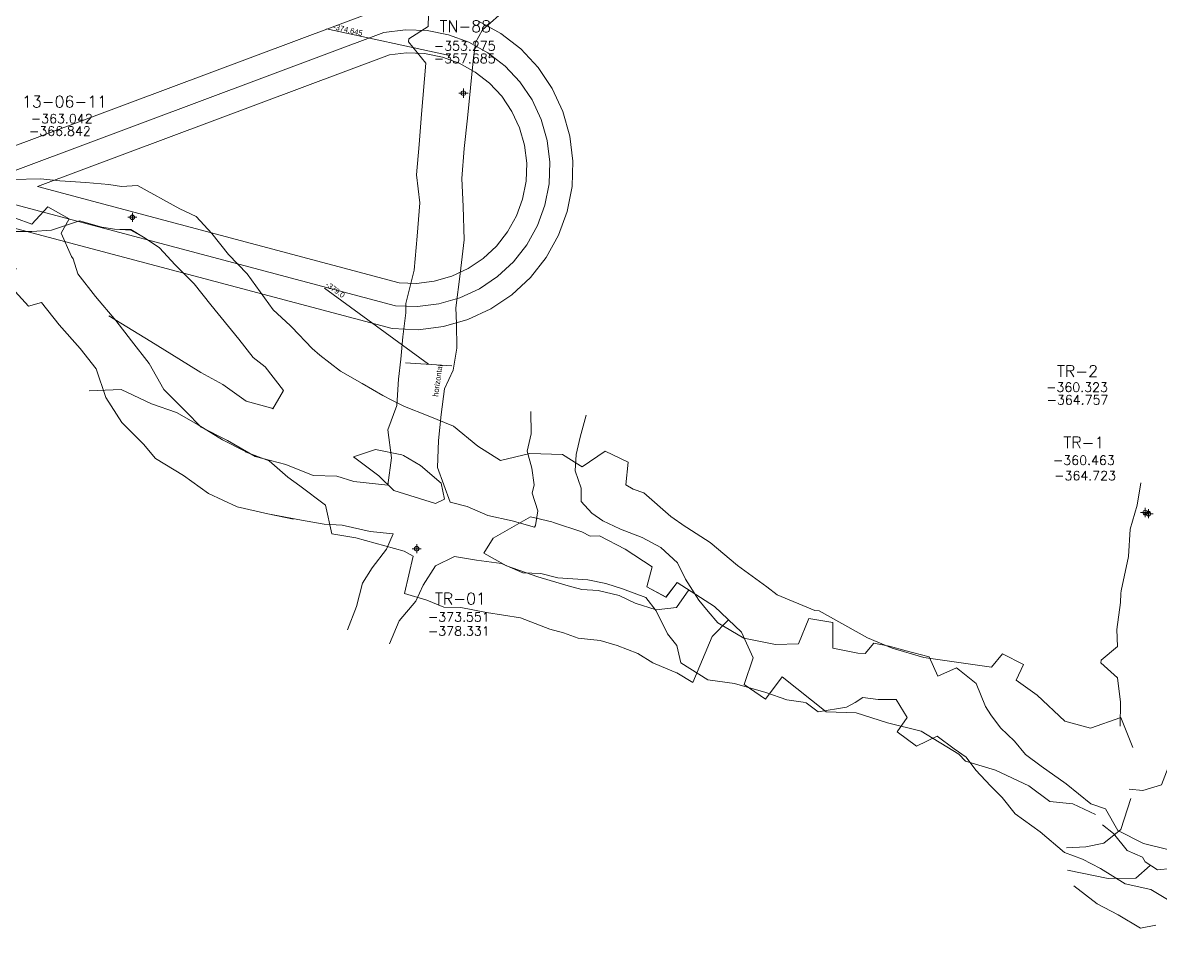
# Model space of a CAD drawing. Extents: x 0 to 99091, y -1812 to 13278.
# Drawn here: x 10006.8 to 10130, y 10057.8 to 10157 of the extents above; entities that cross this region are included whole.
import ezdxf
from ezdxf.enums import TextEntityAlignment as Align

# ---------------------------------------------------------------- set-up
doc = ezdxf.new("R2010")
doc.units = 0
doc.header["$MEASUREMENT"] = 0
doc.header["$PDMODE"] = 34
doc.header["$PDSIZE"] = 0.5
for name, color, linetype in [('F-440-8185-W-SCR', 1, 'Continuous'), ('F-440-8648-EW-SCR', 1, 'Continuous'), ('F-440-8648-FIC', 204, 'Continuous'), ('F-460-8340-EW-SCR', 5, 'Continuous'), ('proy82- 480', 7, 'Continuous'), ('R-380-8541-SE-FIC', 210, 'Continuous')]:
    doc.layers.add(name, color=color, linetype=linetype)
doc.styles.add('ROMAND', font='ROMAND.SHX')
doc.styles.add('ROMANS', font='ROMANS.SHX', dxfattribs={"width": 2.5})

# ---------------------------------------------------------------- blocks, each defined once
blk = doc.blocks.new('F2')
at = {"lineweight": 0}
blk.add_point((0, 0), dxfattribs=at)
at = {"lineweight": 0, "style": 'ROMAND'}
for tag, height, p in [('NOMBRE', 1.25, (0.2, 6.62)), ('CIELO', 1, (0.14, 4.62)), ('PISO', 1, (0.14, 3.25))]:
    blk.add_attdef(tag, text='', height=height, dxfattribs=at).set_placement(p, align=Align.CENTER)
at = {"lineweight": 0, "style": 'ROMANS', "flags": 1}
for tag, p in [('MINA', (-0.07, -3.26)), ('LOCALIZACION', (-0.07, -4.93)), ('ESTRUCTURA', (-0.07, -6.62)), ('NIVEL', (-0.07, -8.29)), ('OBRA', (-0.07, -10.12)), ('FECHA', (-0.07, -11.79)), ('ATRAS', (-0.07, -13.48)), ('TOPOGRAFO', (2.67, -15.3))]:
    blk.add_attdef(tag, text='', height=1.25, dxfattribs=at).set_placement(p, align=Align.CENTER)

msp = doc.modelspace()

# ---------------------------------------------------------------- linework, layer by layer
at = {"color": 4, "linetype": 'Continuous', "lineweight": 0, "flags": 128}
for points, elevation in [([(10052.99534, 10153.45237), (10039.6753, 10156.33099)], -371.14412), ([(10050.72548, 10120.00965), (10039.43657, 10128.26299)], -361.9774), ([(10053.22026, 10119.85006), (10048.2251, 10120.16959)], -361.9774)]:
    msp.add_lwpolyline(points, dxfattribs=dict(at, elevation=elevation))
at = {"layer": 'F-440-8185-W-SCR', "color": 1, "linetype": 'Continuous', "lineweight": 0, "flags": 128}
for points, elevation in [([(10023.76483, 10136.85913), (10019.20761, 10139.38652)], -363.28388), ([(10023.76483, 10136.85913), (10019.20761, 10139.38652)], -366.88388), ([(10018.47086, 10134.59772), (10020.03762, 10133.67826)], -363.04172), ([(10018.47086, 10134.54484), (10020.03762, 10133.67826)], -366.84172), ([(10081.4259, 10090.51475), (10079.32053, 10085.54208)], -362.8314), ([(10081.4259, 10090.51475), (10079.32053, 10085.54208)], -366.8314), ([(10165.01441, 10063.95098), (10163.25983, 10064.93651), (10162.28025, 10065.38415), (10160.20679, 10065.98458), (10159.04188, 10066.74149), (10158.6609, 10066.78142), (10155.38113, 10067.74835), (10152.31512, 10068.78016), (10148.85258, 10069.27108), (10145.24101, 10069.48315), (10141.62671, 10069.08697), (10138.52424, 10069.31339), (10134.83382, 10070.24912), (10133.91732, 10072.93746), (10134.1533, 10077.00971), (10131.34955, 10077.74099), (10130.07951, 10074.45516), (10128.0616, 10073.84466), (10126.58437, 10073.9905)], -363.03157), ([(10123.6849, 10070.12895), (10123.6849, 10070.12895), (10124.88704, 10069.19534), (10126.37069, 10067.36154), (10128.03527, 10066.61736), (10128.32105, 10066.12944), (10129.64511, 10065.26737), (10131.12486, 10065.39816), (10131.79737, 10064.80937), (10137.59676, 10063.89216), (10140.81727, 10064.35571), (10144.31353, 10064.06192), (10147.9251, 10063.84985), (10151.33704, 10063.06322), (10154.41992, 10062.12998), (10157.63223, 10060.76878), (10158.75328, 10060.74843), (10159.12181, 10058.98782), (10162.13856, 10057.84844), (10162.97604, 10059.04334), (10164.7691, 10058.85688), (10165.12765, 10063.47165)], -363.03157)]:
    msp.add_lwpolyline(points, dxfattribs=dict(at, elevation=elevation))
msp.add_lwpolyline([(10128.8535, 10065.74444), (10127.32008, 10064.37057), (10124.30611, 10064.31775), (10119.91734, 10065.21601)], dxfattribs=at)
at = {"layer": 'F-440-8185-W-SCR', "color": 1, "linetype": 'Continuous', "lineweight": 0}
for points in [[(10023.76483, 10136.85913, -363.28388), (10025.54183, 10136.00929, -362.87737), (10027.24077, 10134.17258, -362.86833), (10029.04725, 10131.90178, -362.95784), (10031.08193, 10129.82573, -362.44736), (10033.8936, 10125.91495, -362.63), (10035.74468, 10124.20808, -362.62095)], [(10023.76483, 10136.85913, -366.88388), (10025.54183, 10136.00929, -367.07737), (10027.24077, 10134.17258, -366.96833), (10029.04725, 10131.90178, -366.95784), (10031.08193, 10129.82573, -366.94736), (10033.8936, 10125.91495, -366.93), (10035.74468, 10124.20808, -366.92095)], [(10020.03762, 10133.67826, -363.28388), (10021.58642, 10132.63367, -362.87737), (10023.28537, 10130.79696, -362.86833), (10025.32005, 10128.72091, -362.95784), (10027.12653, 10126.45011, -362.44736), (10030.1664, 10122.73408, -362.63), (10031.71321, 10120.76754, -362.62095)], [(10020.03762, 10133.67826, -366.88388), (10021.58642, 10132.63367, -367.07737), (10023.28537, 10130.79696, -366.96833), (10025.32005, 10128.72091, -366.95784), (10027.12653, 10126.45011, -366.94736), (10030.1664, 10122.73408, -366.93), (10031.71321, 10120.76754, -366.92095)], [(10016.09708, 10125.27669, -361.51543), (10020.62465, 10122.47711, -362.36496), (10023.6879, 10120.59799, -361.47798), (10026.07043, 10119.13645, -362.04365), (10028.42016, 10117.81235, -361.30342), (10030.95338, 10116.02374, -362.08685), (10033.75423, 10115.24411, -362.05252), (10033.83932, 10115.19192, -362.05844), (10035.01852, 10117.15787, -362.75165)], [(10016.09708, 10125.27669, -367.01543), (10020.62465, 10122.47711, -366.46496), (10023.6879, 10120.59799, -366.57798), (10026.07043, 10119.13645, -366.74365), (10028.42016, 10117.81235, -366.90342), (10030.95338, 10116.02374, -366.88685), (10033.75423, 10115.24411, -366.75252), (10033.83932, 10115.19192, -366.75844), (10035.01852, 10117.15787, -366.95165)], [(10035.74468, 10124.20808, -362.62095), (10035.74468, 10124.20808, -362.62095), (10035.74468, 10124.20808, -362.62095), (10035.9228, 10124.03008, -362.78071), (10038.09847, 10121.71461, -362.75165), (10038.95358, 10121.01593, -362.17681), (10041.16077, 10119.28267, -362.64088), (10043.50913, 10117.93678, -362.30266), (10045.77466, 10116.64689, -362.66215), (10046.74177, 10116.11391, -362.28732), (10048.09619, 10115.43984, -362.52164), (10050.66854, 10114.42536, -362.58342), (10053.40655, 10113.2989, -362.74978), (10056.05471, 10111.14688, -362.92757), (10058.51273, 10109.60618, -363.39393)], [(10035.74468, 10124.20808, -366.92095), (10035.74468, 10124.20808, -366.92095), (10035.74468, 10124.20808, -366.92095), (10035.9228, 10124.03008, -366.88071), (10038.09847, 10121.71461, -366.95165), (10038.95358, 10121.01593, -366.87681), (10041.16077, 10119.28267, -366.94088), (10043.50913, 10117.93678, -366.90266), (10045.77466, 10116.64689, -366.86215), (10046.74177, 10116.11391, -366.88732), (10048.09619, 10115.43984, -366.92164), (10050.66854, 10114.42536, -366.78342), (10053.40655, 10113.2989, -366.84978), (10056.05471, 10111.14688, -366.92757), (10058.51273, 10109.60618, -366.99393)], [(10031.71321, 10120.76754, -366.92095), (10031.71321, 10120.76754, -366.92095), (10031.71321, 10120.76754, -366.92095), (10033.01084, 10119.72189, -366.88071), (10035.01852, 10117.15787, -366.95165), (10035.01852, 10117.15787, -366.95165)], [(10031.71321, 10120.76754, -362.62095), (10031.71321, 10120.76754, -362.62095), (10031.71321, 10120.76754, -362.62095), (10033.01084, 10119.72189, -362.78071), (10035.01852, 10117.15787, -362.75165), (10035.01852, 10117.15787, -362.75165), (10035.01852, 10117.15787, -362.75165)], [(10013.97597, 10117.1489, -361.51543), (10017.43499, 10117.27749, -362.36496), (10020.7074, 10115.73933, -361.47798), (10023.40367, 10114.78922, -362.04365), (10025.7534, 10113.46512, -361.30342), (10028.3912, 10111.84699, -362.08685), (10030.87831, 10110.55593, -362.05252), (10030.9634, 10110.50373, -362.05844), (10033.43619, 10109.55384, -362.45628)], [(10013.97597, 10117.1489, -367.01543), (10017.43499, 10117.27749, -366.46496), (10020.7074, 10115.73933, -366.57798), (10023.40367, 10114.78922, -366.74365), (10025.7534, 10113.46512, -366.90342), (10028.3912, 10111.84699, -366.88685), (10030.87831, 10110.55593, -366.75252), (10030.9634, 10110.50373, -366.75844), (10033.43619, 10109.55384, -367.15628)], [(10042.59783, 10109.98302, -366.88732), (10044.96023, 10110.80025, -366.92164), (10047.81258, 10110.20001, -366.78342), (10047.99729, 10110.12771, -366.89269)], [(10042.59783, 10109.98302, -362.28732), (10044.96023, 10110.80025, -362.52164), (10047.81258, 10110.20001, -362.58342), (10047.99579, 10110.12839, -362.85478)], [(10058.51273, 10109.60618, -363.39393), (10061.68381, 10110.36786, -362.98116), (10065.21567, 10110.24172, -363.48665), (10067.17076, 10109.01387, -363.2906), (10067.3487, 10108.92257, -363.29094), (10069.8288, 10110.62113, -363.59644), (10072.31808, 10109.40763, -363.59815), (10072.06893, 10106.95041, -363.3997), (10072.85902, 10106.48451, -363.37434)], [(10058.51273, 10109.60618, -366.99393), (10061.68381, 10110.36786, -367.38116), (10065.21567, 10110.24172, -367.48665), (10067.17076, 10109.01387, -367.5906), (10067.3487, 10108.92257, -367.59094), (10069.8288, 10110.62113, -367.49644), (10072.31808, 10109.40763, -367.49815), (10072.06893, 10106.95041, -367.5997), (10072.85902, 10106.48451, -367.57434)], [(10033.43619, 10109.55384, -362.45628), (10035.46475, 10107.78884, -362.58761), (10036.76823, 10106.86575, -362.72485), (10039.54505, 10104.75408, -362.02505), (10040.22787, 10101.63354, -362.53949), (10042.82762, 10101.20652, -363.03676), (10048.08471, 10099.76692, -363.12038)], [(10033.43619, 10109.55384, -367.15628), (10035.46475, 10107.78884, -367.48761), (10036.76823, 10106.86575, -367.82485), (10039.54505, 10104.75408, -366.92505), (10040.22787, 10101.63354, -366.93949), (10042.82762, 10101.20652, -366.93676), (10048.08471, 10099.76692, -366.92038)], [(10033.43619, 10109.55384, -367.15628), (10033.43619, 10109.55384, -367.15628)], [(10033.43619, 10109.55384, -362.45628), (10033.43619, 10109.55384, -362.45628)], [(10042.59783, 10109.98302, -366.88732), (10045.31375, 10107.9378, -366.93949), (10046.97168, 10106.34333, -366.93676)], [(10042.59783, 10109.98302, -362.28732), (10045.31375, 10107.9378, -362.53949), (10046.97168, 10106.34333, -363.03676)], [(10047.99579, 10110.12839, -362.85478), (10049.85688, 10109.04766, -362.95333), (10052.0769, 10107.12473, -363.12383), (10052.43415, 10105.3929, -363.11196), (10051.47769, 10104.92967, -363.13664)], [(10047.99729, 10110.12771, -366.89269), (10049.8563, 10109.04811, -366.95333), (10052.07702, 10107.12485, -366.92383), (10052.43415, 10105.3929, -366.91196), (10051.47769, 10104.92967, -366.83664)], [(10125.2545, 10091.27706, -361.72732), (10125.66028, 10094.20611, -361.95856), (10125.69007, 10095.19914, -361.40693), (10125.72875, 10095.49314, -361.36145), (10126.51613, 10099.17798, -361.18525), (10126.70464, 10102.14405, -360.53037), (10127.44934, 10104.73785, -360.12097), (10127.87082, 10107.17478, -360.24189)], [(10125.2545, 10091.27706, -366.22732), (10125.66028, 10094.20611, -366.45856), (10125.69007, 10095.19914, -366.20693), (10125.72875, 10095.49314, -366.16145), (10126.51613, 10099.17798, -365.58525), (10126.70464, 10102.14405, -365.13037), (10127.44934, 10104.73785, -364.62097), (10127.87082, 10107.17478, -364.34189)], [(10051.47769, 10104.92967, -366.83664), (10046.97168, 10106.34333, -366.93676)], [(10051.47769, 10104.92967, -363.13664), (10046.97168, 10106.34333, -363.03676)], [(10072.85902, 10106.48451, -363.37434), (10074.01346, 10106.07434, -363.26211), (10076.94278, 10103.52643, -363.37718), (10078.50478, 10102.42719, -363.53471), (10078.67945, 10102.32987, -363.53024), (10081.20213, 10100.69537, -363.76319), (10084.18013, 10098.23481, -363.47826), (10087.3428, 10095.90031, -363.69109), (10088.46813, 10095.04437, -363.1598), (10092.5542, 10093.34012, -363.46145), (10093.00088, 10093.3202, -363.55251), (10098.24092, 10090.40062, -363.21841), (10100.91963, 10089.25156, -363.75359), (10104.3657, 10088.24733, -363.37536), (10111.67095, 10087.20584, -363.4949), (10112.87363, 10088.64424, -362.08761), (10115.13394, 10087.49849, -362.12793)], [(10072.85902, 10106.48451, -367.57434), (10074.01346, 10106.07434, -368.16211), (10076.94278, 10103.52643, -368.27718), (10078.50478, 10102.42719, -368.23471), (10078.67945, 10102.32987, -368.23024), (10081.20213, 10100.69537, -368.06319), (10084.18013, 10098.23481, -367.97826), (10087.3428, 10095.90031, -367.79109), (10088.46813, 10095.04437, -367.8598), (10092.5542, 10093.34012, -367.66145), (10093.00088, 10093.3202, -367.75251), (10098.24092, 10090.40062, -367.81841), (10100.91963, 10089.25156, -367.85359), (10104.3657, 10088.24733, -367.77536), (10111.67095, 10087.20584, -367.5949), (10112.87362, 10088.64424, -367.48761), (10115.13394, 10087.49848, -367.47601)], [(10056.69305, 10099.56675, -366.79339), (10056.69305, 10099.56675, -366.79339), (10056.69305, 10099.56675, -366.79339), (10057.72826, 10101.18267, -366.91377), (10061.74641, 10103.47975, -367.48665)], [(10056.69305, 10099.56675, -362.69339), (10056.69305, 10099.56675, -362.69339), (10056.69305, 10099.56675, -362.69339), (10057.72826, 10101.18267, -363.41377), (10061.74641, 10103.47975, -363.48665)], [(10061.74641, 10103.47975, -363.48665), (10064.06668, 10102.96369, -363.2906), (10064.24463, 10102.87239, -363.29094), (10067.32001, 10101.85652, -363.59644), (10068.20974, 10101.40003, -363.59815), (10069.23874, 10101.43407, -363.3997), (10072.02036, 10100.00694, -363.31311)], [(10061.74641, 10103.47975, -367.48665), (10064.06668, 10102.96369, -367.5906), (10064.24463, 10102.87239, -367.59094), (10067.32001, 10101.85652, -367.49644), (10068.20974, 10101.40003, -367.49815), (10069.23874, 10101.43407, -367.5997), (10072.02036, 10100.00694, -367.51311)], [(10048.08275, 10099.76653, -366.92034), (10048.08471, 10099.76692, -366.92038), (10049.05616, 10099.22211, -366.83664), (10049.05616, 10099.22211, -366.83664), (10049.05616, 10099.22211, -366.83664)], [(10048.08275, 10099.76653, -363.12034), (10048.08471, 10099.76692, -363.12038), (10049.05616, 10099.22211, -363.13664), (10049.05616, 10099.22211, -363.13664), (10049.05616, 10099.22211, -363.13664)], [(10065.31288, 10090.92977, -362.93846), (10065.31288, 10090.92977, -362.93846), (10065.31288, 10090.92977, -362.93846), (10063.83432, 10091.32279, -362.34791), (10060.66726, 10092.55785, -362.46777), (10057.00375, 10093.13451, -361.69469), (10054.1934, 10093.67508, -362.69339), (10052.356, 10093.69423, -362.95333), (10050.516, 10094.47489, -363.12383), (10048.09882, 10095.17453, -363.11196), (10049.05616, 10099.22211, -363.13664)], [(10065.31288, 10090.92977, -366.73846), (10065.31288, 10090.92977, -366.73846), (10065.31288, 10090.92977, -366.73846), (10063.83432, 10091.32279, -366.84791), (10060.66726, 10092.55785, -366.96777), (10057.00375, 10093.13451, -366.89469), (10054.1934, 10093.67508, -366.79339), (10052.356, 10093.69423, -366.95333), (10050.516, 10094.47489, -366.92383), (10048.09882, 10095.17453, -366.91196), (10049.05616, 10099.22211, -366.83664)], [(10067.30128, 10095.62618, -366.73846), (10067.30128, 10095.62618, -366.73846), (10067.30128, 10095.62618, -366.73846), (10065.82623, 10096.01771, -366.84791), (10062.542, 10096.9766, -366.96777), (10059.15188, 10098.19766, -366.89469), (10056.69305, 10099.56675, -366.79339), (10056.69305, 10099.56675, -366.79339)], [(10067.30128, 10095.62618, -362.93846), (10067.30128, 10095.62618, -362.93846), (10067.30128, 10095.62618, -362.93846), (10065.82623, 10096.01771, -362.34791), (10062.542, 10096.9766, -362.46777), (10059.15188, 10098.19766, -361.69469), (10056.69305, 10099.56675, -362.69339), (10056.69305, 10099.56675, -362.69339)], [(10072.02036, 10100.00694, -363.31311), (10074.94507, 10098.09116, -363.37718), (10074.37025, 10095.91472, -363.53471), (10076.43019, 10094.79642, -363.53024), (10077.64924, 10096.3765, -363.76319), (10081.69787, 10093.77966, -363.47826), (10084.61718, 10091.00838, -363.69109), (10085.87986, 10088.20262, -363.1598), (10084.90347, 10085.34051, -363.32737)], [(10072.02036, 10100.00694, -367.51311), (10074.94507, 10098.09116, -368.27718), (10074.36854, 10095.92383, -368.23471), (10076.42756, 10094.79901, -368.23024), (10077.64925, 10096.37651, -368.06319), (10081.69787, 10093.77966, -367.97826), (10084.61718, 10091.00838, -367.79109), (10085.88521, 10088.20472, -367.8598), (10084.90348, 10085.3405, -367.7618)], [(10078.88674, 10095.58279, -366.71715), (10078.88674, 10095.58279, -366.71715), (10077.55166, 10093.67536, -367.00166), (10075.37318, 10093.40317, -366.88989), (10073.08518, 10094.1547, -366.87502), (10071.37455, 10094.98755, -366.96325), (10069.10065, 10095.51592, -366.749), (10067.30128, 10095.62618, -366.73846)], [(10078.8868, 10095.58284, -362.51715), (10078.8868, 10095.58284, -362.51715), (10077.55166, 10093.67536, -362.40166), (10075.37318, 10093.40317, -362.48989), (10073.08518, 10094.1547, -362.47502), (10071.37455, 10094.98755, -362.86325), (10069.10065, 10095.51592, -362.349), (10067.30128, 10095.62618, -362.93846)], [(10081.4259, 10090.51475, -362.8314), (10083.20504, 10092.34896, -363.47826), (10083.20504, 10092.34896, -363.47826)], [(10081.4259, 10090.51475, -366.8314), (10083.20491, 10092.34889, -367.97826), (10083.20491, 10092.34889, -367.97826)], [(10079.32053, 10085.54208, -362.8314), (10077.5958, 10086.59809, -362.51901), (10077.31955, 10086.71506, -362.51715), (10075.01743, 10087.68974, -362.40166), (10073.38479, 10088.70676, -362.48989), (10071.13576, 10089.55038, -362.47502), (10069.30818, 10090.10697, -362.86325), (10066.91731, 10090.35907, -362.349), (10065.31288, 10090.92977, -362.93846)], [(10079.32053, 10085.54208, -366.8314), (10077.5958, 10086.59809, -366.71901), (10077.31955, 10086.71506, -366.71715), (10075.01743, 10087.68974, -367.00166), (10073.38479, 10088.70676, -366.88989), (10071.13576, 10089.55038, -366.87502), (10069.30818, 10090.10697, -366.96325), (10066.91731, 10090.35907, -366.749), (10065.31288, 10090.92977, -366.73846)], [(10125.63242, 10080.80832, -364.01854), (10125.63725, 10083.4138, -363.37074), (10125.34415, 10086.05439, -363.12293), (10123.52091, 10087.67241, -362.9895), (10123.55585, 10087.969, -362.9609), (10125.34283, 10089.46246, -362.19888), (10125.2545, 10091.27706, -361.72732)], [(10125.63242, 10080.80832, -366.41854), (10125.63725, 10083.4138, -366.37074), (10125.34415, 10086.05439, -366.22293), (10123.52091, 10087.67241, -366.2895), (10123.55585, 10087.969, -366.2609), (10125.34283, 10089.46246, -366.19888), (10125.2545, 10091.27706, -366.22732)], [(10115.13394, 10087.49849, -362.12793), (10114.36755, 10085.81232, -362.16526), (10116.62525, 10084.1641, -362.4915), (10119.6319, 10081.34416, -362.8021), (10122.41796, 10080.59319, -362.43952), (10125.69211, 10081.74527, -362.48811), (10126.97935, 10078.50963, -362.22776)], [(10115.13394, 10087.49848, -367.47601), (10114.36755, 10085.81232, -367.46526), (10116.62525, 10084.1641, -367.2915), (10119.6319, 10081.34416, -367.1021), (10122.41796, 10080.59319, -367.23952), (10125.69211, 10081.74527, -367.18811), (10126.97935, 10078.50963, -367.12776)], [(10084.90347, 10085.34051, -363.32737), (10087.20031, 10083.73097, -363.46145), (10089.00979, 10086.15701, -363.55251), (10093.76312, 10082.36388, -363.21841), (10097.02589, 10082.26309, -363.75359), (10100.42329, 10081.17149, -363.37536), (10104.05403, 10080.29331, -363.4949), (10108.14873, 10077.78294, -362.08761), (10108.87605, 10077.03427, -362.16526), (10112.09878, 10076.04, -362.4915), (10115.73816, 10074.35569, -362.8021), (10117.98883, 10072.64379, -362.43952), (10120.48423, 10072.39818, -362.48811), (10122.9396, 10071.25909, -362.22776)], [(10084.90348, 10085.3405, -367.7618), (10087.20031, 10083.73097, -367.66145), (10089.00979, 10086.15701, -367.75251), (10093.76312, 10082.36388, -367.81841), (10097.02589, 10082.26309, -367.85359), (10100.42329, 10081.17149, -367.77536), (10104.05403, 10080.29331, -367.5949), (10108.14873, 10077.78294, -367.48761), (10108.87605, 10077.03427, -367.46526), (10112.09878, 10076.04, -367.2915), (10115.73816, 10074.35569, -367.1021), (10117.98883, 10072.64379, -367.23952), (10120.48423, 10072.39818, -367.18811), (10122.9396, 10071.25909, -367.12776)], [(10119.787, 10067.63286, -363.02109), (10121.90184, 10067.74696, -363.30104), (10123.86033, 10068.13588, -363.0867), (10125.70249, 10069.62317, -363.06665), (10126.7634, 10072.99437, -363.26947)], [(10119.787, 10067.63286, -367.62109), (10121.90184, 10067.74696, -367.50104), (10123.86033, 10068.13588, -367.3867), (10125.70249, 10069.62317, -367.36665), (10126.7634, 10072.99437, -367.36947)], [(10120.60505, 10063.5133, -363.02109), (10123.12893, 10061.56762, -363.30104), (10125.39906, 10060.38718, -363.0867), (10127.82554, 10058.93193, -363.06665), (10129.49026, 10059.26251, -363.26947)], [(10120.60505, 10063.5133, -367.62109), (10123.12893, 10061.56762, -367.50104), (10125.39906, 10060.38718, -367.3867), (10127.82554, 10058.93193, -367.36665), (10129.49026, 10059.26251, -367.36947)]]:
    msp.add_polyline3d(points, dxfattribs=at)
at = {"layer": 'F-440-8648-EW-SCR', "color": 1, "linetype": 'Continuous', "lineweight": 0}
for points in [[(10019.20761, 10139.38652, -363.04172), (10017.46515, 10139.27018, -362.55885), (10016.0841, 10139.49934, -362.37295), (10013.58521, 10139.71125, -362.39814), (10010.77401, 10139.87361, -362.22635), (10008.68607, 10140.1187, -362.6475), (10005.62848, 10140.01785, -362.17772), (10002.37358, 10139.94973, -362.00996), (10001.06583, 10139.95969, -361.91303), (10001.06583, 10139.95969, -361.91303)], [(10019.20761, 10139.38652, -366.84172), (10017.46515, 10139.27018, -366.85885), (10016.0841, 10139.49934, -366.87295), (10013.58521, 10139.71125, -366.89814), (10010.77401, 10139.87361, -366.92635), (10008.68607, 10140.1187, -367.0475), (10005.62848, 10140.01785, -366.77772), (10002.37358, 10139.94973, -366.80996), (10001.06583, 10139.95969, -366.81303), (10001.06583, 10139.95969, -366.81303)], [(10018.47086, 10134.59772, -363.04172), (10016.69579, 10134.63357, -362.55885), (10015.31474, 10134.86273, -362.37295), (10012.8977, 10135.5679, -362.39814), (10009.89007, 10134.54645, -362.22635), (10007.73665, 10134.39693, -362.6475), (10004.69542, 10134.39473, -362.17772), (10001.39142, 10134.03067, -362.00996), (9997.89013, 10133.69934, -361.84421), (9995.25899, 10134.94686, -362.07242)], [(10018.47086, 10134.54484, -366.84172), (10016.69579, 10134.63357, -366.85885), (10015.31474, 10134.86273, -366.87295), (10012.8977, 10135.5679, -366.89814), (10009.89007, 10134.54645, -366.92635), (10007.73665, 10134.39693, -367.0475), (10004.69542, 10134.39473, -366.77772), (10001.39142, 10134.03067, -366.80996), (9997.89013, 10133.69934, -366.84421), (9995.25899, 10134.94686, -366.77242)]]:
    msp.add_polyline3d(points, dxfattribs=at)
at = {"layer": 'F-460-8340-EW-SCR', "linetype": 'Continuous', "lineweight": 0, "elevation": -377.98806, "flags": 128}
msp.add_lwpolyline([(10053.07033, 10105.09214), (10053.07033, 10105.09214)], dxfattribs=at)
at = {"layer": 'F-460-8340-EW-SCR', "linetype": 'Continuous', "lineweight": 0}
for points in [[(10052.14348, 10183.5393, -366.41635), (10051.89788, 10180.63738, -366.79678), (10051.54042, 10178.17022, -367.67126), (10050.22795, 10174.86748, -367.94456), (10050.49331, 10171.16551, -368.05079), (10050.67781, 10167.76748, -368.52408), (10050.88125, 10164.66704, -368.36444), (10050.95332, 10161.07697, -368.85969), (10050.74618, 10159.39701, -369.04633), (10050.72723, 10159.09943, -369.07927), (10050.66917, 10156.61321, -369.65375), (10048.57849, 10155.25235, -369.91844), (10048.55955, 10154.95476, -369.95138), (10050.41659, 10152.64542, -370.39292)], [(10052.14348, 10183.5393, -370.41635), (10051.89788, 10180.63738, -371.09678), (10051.54042, 10178.17022, -371.37126), (10050.22795, 10174.86748, -371.64456), (10050.49331, 10171.16551, -371.95079), (10050.67781, 10167.76748, -372.72408), (10050.88125, 10164.66704, -373.06444), (10050.95332, 10161.07697, -373.35969), (10050.74618, 10159.39701, -373.84633), (10050.72723, 10159.09943, -373.87927), (10050.66917, 10156.61321, -374.25375), (10048.57849, 10155.25235, -374.41844), (10048.55955, 10154.95476, -374.45138), (10050.41659, 10152.64542, -374.69292)], [(10057.83795, 10183.79036, -366.41635), (10057.28697, 10180.29432, -366.79678), (10056.63012, 10177.84622, -367.67126), (10055.81664, 10174.51172, -367.94456), (10055.8824, 10170.82246, -368.05079), (10056.46609, 10167.39901, -368.52408), (10056.37014, 10164.31763, -368.36444), (10056.9412, 10160.6958, -368.85969), (10059.22901, 10158.85702, -369.04633), (10059.21006, 10158.55943, -369.07927), (10056.55725, 10156.23839, -369.65375), (10055.76395, 10154.79494, -369.91844), (10055.745, 10154.49735, -369.95138), (10055.58654, 10153.23854, -371.14412)], [(10057.83795, 10183.79036, -370.41635), (10057.28697, 10180.29432, -371.09678), (10056.63012, 10177.84622, -371.37126), (10055.81664, 10174.51172, -371.64456), (10055.8824, 10170.82246, -371.95079), (10056.46609, 10167.39901, -372.72408), (10056.37014, 10164.31763, -373.06444), (10056.9412, 10160.6958, -373.35969), (10059.22901, 10158.85702, -373.84633), (10059.21006, 10158.55943, -373.87927), (10056.55725, 10156.23839, -374.25375), (10055.76395, 10154.79494, -374.41844), (10055.745, 10154.49735, -374.45138), (10055.58654, 10153.23854, -375.04412)], [(10050.41659, 10152.64542, -370.39292), (10049.96182, 10147.09004, -371.8027), (10049.69083, 10143.80608, -371.68199), (10049.41983, 10140.52212, -372.26128), (10049.77144, 10137.48735, -372.32428), (10049.47581, 10133.90484, -372.61987), (10049.17197, 10130.22282, -373.52089), (10048.27016, 10126.59015, -373.92191), (10048.25239, 10125.57225, -374.24151)], [(10050.41659, 10152.64542, -374.69292), (10049.96182, 10147.09004, -375.5027), (10049.69083, 10143.80608, -375.68199), (10049.41983, 10140.52212, -376.16128), (10049.77144, 10137.48735, -376.52428), (10049.47581, 10133.90484, -377.11987), (10049.17197, 10130.22282, -377.42089), (10048.27016, 10126.59015, -377.42191), (10048.25239, 10125.57225, -378.24151)], [(10055.58654, 10153.23854, -371.14412), (10054.94489, 10146.67884, -371.8027), (10054.57423, 10143.4031, -371.68199), (10054.30324, 10140.11914, -372.26128), (10054.45552, 10137.10082, -372.32428), (10054.55854, 10133.48542, -372.61987), (10054.15503, 10129.81162, -373.52089), (10053.65187, 10126.14605, -373.92191), (10053.7339, 10124.42636, -374.24151)], [(10055.58654, 10153.23854, -375.04412), (10054.94489, 10146.67884, -375.5027), (10054.57423, 10143.4031, -375.68199), (10054.30324, 10140.11914, -376.16128), (10054.45552, 10137.10082, -376.52428), (10054.55854, 10133.48542, -377.11987), (10054.15503, 10129.81162, -377.42089), (10053.65187, 10126.14605, -377.42191), (10053.7339, 10124.42636, -378.24151)], [(9999.59668, 10136.4877, -373.8129), (10005.98949, 10135.82312, -373.65499), (10007.76359, 10135.18141, -374.02711), (10009.47215, 10137.08301, -374.20446), (10011.80424, 10135.77112, -374.20272), (10010.9246, 10134.22966, -373.78007), (10012.03972, 10131.67343, -372.73302), (10012.22482, 10131.4374, -372.7278), (10012.73991, 10129.80832, -373.39992), (10014.65265, 10127.36936, -373.44591), (10016.82918, 10124.75609, -373.68667), (10018.55682, 10122.55316, -373.43788), (10020.46955, 10120.1142, -373.18387), (10022.05055, 10117.28801, -373.42811), (10024.40145, 10114.93855, -373.17062)], [(9999.59668, 10136.4877, -377.8129), (10005.98949, 10135.82312, -377.85499), (10007.76359, 10135.18141, -377.92711), (10009.47192, 10137.08301, -377.90446), (10011.80447, 10135.77112, -377.90272), (10010.9246, 10134.22966, -377.88007), (10012.03972, 10131.67343, -377.73302), (10012.22482, 10131.4374, -377.7278), (10012.73991, 10129.80832, -377.69992), (10014.65265, 10127.36936, -377.64591), (10016.82918, 10124.75609, -377.68667), (10018.55682, 10122.55316, -377.63788), (10020.46955, 10120.1142, -377.78387), (10022.05055, 10117.28801, -377.82811), (10024.40145, 10114.93855, -377.67062)], [(9999.66266, 10130.68808, -377.8129), (10002.96363, 10131.41706, -377.92711), (10004.63131, 10131.07309, -377.90446), (10004.69301, 10130.99441, -377.90272), (10006.04594, 10130.4036, -377.88007), (10005.21035, 10128.69247, -377.73302), (10007.401, 10126.29313, -377.7278), (10008.80551, 10126.72279, -377.69992), (10010.71825, 10124.28383, -377.64591), (10012.97347, 10121.73227, -377.68667), (10014.7011, 10119.52934, -377.63788), (10015.74827, 10116.41156, -377.78387), (10017.48665, 10113.7088, -377.82811), (10019.83754, 10111.35933, -377.67062)], [(9999.66266, 10130.68808, -373.8129), (10002.96363, 10131.41706, -374.02711), (10004.63131, 10131.07309, -374.20446), (10004.69301, 10130.99441, -374.20272), (10006.04594, 10130.4036, -373.78007), (10005.21035, 10128.69247, -372.73302), (10007.401, 10126.29304, -372.7278), (10008.80551, 10126.72279, -373.39992), (10010.71825, 10124.28383, -373.44591), (10012.97347, 10121.73227, -373.68667), (10014.7011, 10119.52934, -373.43788), (10015.74827, 10116.41156, -373.18387), (10017.48665, 10113.7088, -373.42811), (10019.83754, 10111.35933, -373.17062)], [(10048.25239, 10125.57225, -374.24151), (10047.91655, 10122.98829, -374.03972), (10047.71949, 10120.57948, -373.44577), (10047.46543, 10118.38676, -373.25964), (10047.28446, 10115.56626, -372.75003), (10046.32042, 10112.90945, -372.94041), (10046.70631, 10109.86837, -373.42688), (10046.3114, 10106.91434, -373.98154)], [(10048.25239, 10125.57225, -378.24151), (10047.91655, 10122.98829, -378.43972), (10047.71949, 10120.57948, -378.34577), (10047.46543, 10118.38676, -378.15964), (10047.28446, 10115.56626, -377.85003), (10046.32042, 10112.90945, -378.24041), (10046.70631, 10109.86837, -378.12688), (10046.3114, 10106.91434, -378.08154)], [(10053.7339, 10124.42636, -374.24151), (10053.7896, 10121.76055, -374.03972), (10053.39676, 10119.39267, -373.44577), (10052.45752, 10117.34319, -373.25964), (10052.08078, 10114.56361, -372.75003), (10051.80193, 10111.76357, -372.94041), (10051.6984, 10108.82479, -373.42688), (10053.07033, 10105.09214, -377.98806)], [(10053.7339, 10124.42636, -378.24151), (10053.7896, 10121.76055, -378.43972), (10053.39676, 10119.39267, -378.34577), (10052.45752, 10117.34319, -378.15964), (10052.08078, 10114.56361, -377.85003), (10051.80193, 10111.76357, -378.24041), (10051.6984, 10108.82479, -378.12688), (10053.07033, 10105.09214, -373.78806)], [(10024.40145, 10114.93855, -377.67062), (10026.08634, 10113.22188, -377.01495), (10028.95738, 10111.75773, -377.13061), (10031.94832, 10110.0375, -377.55349), (10035.24547, 10109.16359, -377.47637)], [(10024.40145, 10114.93855, -373.17062), (10026.08634, 10113.22188, -372.11495), (10028.95738, 10111.75773, -371.93061), (10031.94832, 10110.0375, -372.55349), (10035.24547, 10109.16359, -372.67637)], [(10061.79866, 10114.89805, -374.58173), (10061.83629, 10112.49012, -374.56005), (10061.4088, 10110.61476, -374.54288), (10061.886, 10108.77846, -374.42661), (10062.16366, 10106.95565, -374.31034), (10061.95327, 10106.04996, -374.34669)], [(10061.79866, 10114.89805, -379.58173), (10061.83629, 10112.49012, -379.56005), (10061.4088, 10110.61476, -379.54288), (10061.886, 10108.77846, -379.42661), (10062.16366, 10106.95565, -379.31034), (10061.95327, 10106.04996, -378.74669)], [(10067.78499, 10114.49326, -374.58173), (10067.12422, 10112.13256, -374.56005), (10066.69672, 10110.2572, -374.54288), (10066.57529, 10108.46138, -374.42661), (10067.25204, 10106.61158, -374.31034), (10067.2318, 10106.31227, -374.30763)], [(10067.78499, 10114.49326, -379.58173), (10067.12422, 10112.13256, -379.56005), (10066.69672, 10110.2572, -379.54288), (10066.57529, 10108.46138, -379.42661), (10067.25204, 10106.61158, -379.31034), (10067.2318, 10106.31227, -379.30763)], [(10019.83754, 10111.35933, -377.67062), (10021.13017, 10109.80422, -376.78846), (10024.18106, 10107.95596, -377.01495), (10026.88199, 10106.02163, -377.13061), (10029.975, 10104.58351, -377.55349), (10033.30617, 10103.80363, -377.47637)], [(10019.83754, 10111.35933, -373.17062), (10021.13017, 10109.80422, -372.28846), (10024.18106, 10107.95596, -372.11495), (10026.88199, 10106.02163, -371.93061), (10029.975, 10104.58351, -372.55349), (10033.30617, 10103.80363, -372.67637), (10036.0735, 10103.22776, -372.97756)], [(10035.24547, 10109.16359, -372.67637), (10038.22629, 10107.96284, -373.37904), (10040.79654, 10107.90387, -373.19781), (10042.6078, 10107.32152, -373.71208), (10046.3114, 10106.91434, -373.98154), (10046.3114, 10106.91434, -373.98154)], [(10035.24547, 10109.16359, -377.47637), (10038.22629, 10107.96284, -377.67904), (10040.79654, 10107.90387, -377.69781), (10042.6078, 10107.32152, -378.01208), (10046.3114, 10106.91434, -378.08154), (10046.3114, 10106.91434, -378.08154)], [(10046.35449, 10106.9815, -373.96795), (10046.3114, 10106.91434, -373.98154)], [(10046.35449, 10106.9815, -378.06795), (10046.3114, 10106.91434, -378.08154)], [(10061.95327, 10106.04996, -374.34669), (10062.56275, 10104.15311, -374.36873), (10062.29537, 10102.56177, -374.27323), (10062.29537, 10102.56177, -374.27323)], [(10061.95327, 10106.04996, -378.74669), (10062.56275, 10104.15311, -378.76873), (10062.29537, 10102.56177, -378.67323), (10062.29537, 10102.56177, -378.67323)], [(10067.2318, 10106.31227, -374.30763), (10067.2318, 10106.31227, -374.30763), (10067.25093, 10105.14836, -374.49078), (10068.39732, 10103.87738, -374.2105)], [(10067.2318, 10106.31227, -379.30763), (10067.2318, 10106.31227, -379.30763), (10067.25093, 10105.14836, -378.69078), (10068.39732, 10103.87738, -378.6105)], [(10053.07033, 10105.09214, -373.78806), (10054.91158, 10104.62385, -373.88453), (10057.13878, 10103.64467, -373.9123), (10059.77995, 10103.07612, -373.84355), (10062.17801, 10102.36303, -374.27248), (10062.29537, 10102.56177, -374.27323)], [(10053.07033, 10105.09214, -377.98806), (10054.91158, 10104.62385, -378.38453), (10057.13878, 10103.64467, -378.5123), (10059.77995, 10103.07612, -378.64355), (10062.17801, 10102.36303, -378.67248), (10062.29537, 10102.56177, -378.67323)], [(10033.30617, 10103.80363, -372.67637), (10036.94818, 10103.12896, -373.37904), (10039.41618, 10102.68327, -373.19781), (10041.35525, 10102.58432, -373.71208), (10044.37774, 10101.88859, -374.13536), (10046.89686, 10101.63626, -374.05413)], [(10033.30617, 10103.80363, -377.47637), (10036.94818, 10103.12896, -377.67904), (10039.41618, 10102.68327, -377.69781), (10041.35525, 10102.58432, -378.01208), (10044.37774, 10101.88859, -378.03536), (10046.89686, 10101.63626, -378.15413)], [(10068.39732, 10103.87738, -374.2105), (10068.39732, 10103.87738, -374.2105), (10069.57779, 10103.06062, -374.55348), (10071.41736, 10102.18002, -374.67663), (10071.51427, 10102.15538, -374.62779)], [(10068.39732, 10103.87738, -378.6105), (10068.39732, 10103.87738, -378.6105), (10069.57779, 10103.06062, -378.75348), (10071.41736, 10102.18002, -378.77663), (10071.51427, 10102.15538, -378.77779)], [(10041.93854, 10091.26811, -373.46569), (10042.89881, 10093.79348, -373.48477), (10043.54286, 10096.32031, -373.70315), (10044.62557, 10097.95969, -373.41658), (10046.15273, 10099.9765, -373.23355), (10046.89686, 10101.63626, -374.05413)], [(10041.93854, 10091.26811, -378.16569), (10042.89881, 10093.79348, -378.18477), (10043.54286, 10096.32031, -378.30315), (10044.62557, 10097.95969, -378.31658), (10046.15273, 10099.9765, -378.33355), (10046.89686, 10101.63626, -378.15413)], [(10071.51427, 10102.15538, -374.62779), (10073.83065, 10101.23941, -374.69962), (10075.85332, 10100.18776, -374.94624), (10077.68915, 10098.49187, -375.08558), (10078.53596, 10096.75664, -375.04191), (10079.97024, 10094.47873, -374.47883), (10081.00946, 10093.24646, -374.84001), (10082.04868, 10092.01418, -374.70119)], [(10071.51427, 10102.15538, -378.77779), (10073.83065, 10101.23941, -378.79962), (10075.85332, 10100.18776, -378.74624), (10077.68915, 10098.49187, -378.78558), (10078.53596, 10096.75664, -378.74191), (10079.97024, 10094.47873, -378.77883), (10081.00946, 10093.24646, -378.84001), (10082.04868, 10092.01418, -378.80119)], [(10046.48519, 10089.72931, -373.46569), (10047.54019, 10092.22262, -373.48477), (10049.32091, 10094.36475, -373.70315), (10050.11945, 10096.10031, -373.41658), (10051.45716, 10098.18123, -373.23355), (10053.53127, 10099.19663, -373.88453)], [(10046.48519, 10089.72931, -378.16569), (10047.54019, 10092.22262, -378.18477), (10049.32091, 10094.36475, -378.30315), (10050.11945, 10096.10031, -378.31658), (10051.45716, 10098.18123, -378.33355), (10053.53127, 10099.19663, -378.38453)], [(10053.53127, 10099.19663, -378.38453), (10053.53127, 10099.19663, -378.38453), (10055.90636, 10098.79893, -378.5123), (10058.59682, 10098.42421, -378.64355), (10060.92093, 10097.42038, -378.67248), (10062.86078, 10097.33975, -378.69447), (10064.70204, 10096.87146, -378.71645), (10066.32652, 10096.76786, -378.73497), (10067.95099, 10096.66425, -378.75348), (10069.9138, 10096.26823, -378.77663), (10070.01071, 10096.24358, -378.77779)], [(10053.53127, 10099.19663, -373.88453), (10053.53127, 10099.19663, -373.88453), (10055.90636, 10098.79893, -373.9123), (10058.59682, 10098.42421, -373.84355), (10060.92093, 10097.42038, -374.27248), (10062.86078, 10097.33975, -374.29447), (10064.70204, 10096.87146, -374.21645), (10066.32652, 10096.76786, -374.23497), (10067.95099, 10096.66425, -374.55348), (10069.9138, 10096.26823, -374.67663), (10070.01071, 10096.24358, -374.62779)], [(10070.01071, 10096.24358, -378.77779), (10071.71413, 10095.70701, -378.74624), (10074.22852, 10094.74567, -378.78558), (10075.34675, 10093.30426, -378.74191), (10076.57746, 10090.80599, -378.77883), (10077.61668, 10089.57371, -378.84001), (10078.04521, 10087.68034, -378.80119)], [(10070.01071, 10096.24358, -374.62779), (10071.71413, 10095.70701, -374.94624), (10074.22852, 10094.74567, -375.08558), (10075.34675, 10093.30426, -375.04191), (10076.57746, 10090.80599, -374.47883), (10077.61668, 10089.57371, -374.84001), (10078.04521, 10087.68034, -374.70119)], [(10082.04868, 10092.01418, -378.80119), (10084.86222, 10090.35081, -378.81398), (10088.29083, 10089.64757, -378.80309), (10090.76243, 10089.75311, -378.89562), (10091.89965, 10092.46274, -378.89002), (10094.49067, 10092.04907, -378.88908), (10094.48547, 10089.28049, -378.88442), (10097.19012, 10088.74098, -378.87539), (10097.99389, 10088.6782, -378.8729), (10098.94082, 10089.81104, -378.87072), (10100.60614, 10089.46947, -378.86543), (10102.44729, 10088.98975, -378.75952)], [(10082.04868, 10092.01418, -374.70119), (10084.86222, 10090.35081, -374.01398), (10088.29083, 10089.64757, -373.80309), (10090.76243, 10089.75311, -374.09562), (10091.89955, 10092.46268, -374.39002), (10094.49072, 10092.04909, -374.38908), (10094.48547, 10089.28047, -374.48442), (10097.19012, 10088.74098, -374.47539), (10097.99389, 10088.6782, -374.7729), (10098.94082, 10089.81104, -374.47072), (10100.60614, 10089.46947, -374.46543), (10102.44729, 10088.98975, -374.75952)], [(10102.44729, 10088.98975, -374.75952), (10102.44729, 10088.98975, -374.75952), (10102.44729, 10088.98975, -374.75952), (10102.44729, 10088.98975, -374.75952), (10104.93279, 10088.32546, -374.24631), (10105.88615, 10086.25169, -374.37097), (10107.90046, 10087.12483, -374.18454), (10108.22198, 10086.88693, -374.18947), (10110.01128, 10085.43861, -374.61784), (10111.02734, 10082.94526, -374.34621)], [(10102.44729, 10088.98975, -378.75952), (10102.44729, 10088.98975, -378.75952), (10102.44729, 10088.98975, -378.75952), (10102.44729, 10088.98975, -378.75952), (10104.93279, 10088.32546, -378.94631), (10105.88615, 10086.25169, -378.87097), (10107.90046, 10087.12483, -378.88454), (10108.22198, 10086.88693, -378.88947), (10110.01128, 10085.43861, -378.91784), (10111.02734, 10082.94526, -378.84621)], [(10078.04521, 10087.68034, -374.70119), (10080.97656, 10085.83954, -374.62301), (10083.85759, 10085.45278, -374.01398), (10087.22592, 10084.45566, -373.80309), (10089.51668, 10083.67955, -374.09562), (10091.30006, 10083.41585, -374.39002), (10091.59394, 10083.35557, -374.38908), (10092.92269, 10082.36846, -374.48442), (10095.98456, 10082.86334, -374.47539), (10096.90889, 10083.38833, -374.7729), (10097.73526, 10083.9334, -374.47072), (10099.42067, 10083.68979, -374.46543), (10101.36229, 10083.69987, -374.75952)], [(10078.04521, 10087.68034, -378.80119), (10080.97656, 10085.83954, -378.82301), (10083.85759, 10085.45278, -378.81398), (10087.22592, 10084.45566, -378.80309), (10089.51668, 10083.67955, -378.89562), (10091.30006, 10083.41585, -378.89002), (10091.59394, 10083.35557, -378.88908), (10092.92269, 10082.36846, -378.88442), (10095.98456, 10082.86334, -378.87539), (10096.90889, 10083.38833, -378.8729), (10097.73526, 10083.9334, -378.87072), (10099.42067, 10083.68979, -378.86543), (10101.36229, 10083.69987, -378.75952)], [(10101.36229, 10083.69987, -374.75952), (10101.36229, 10083.69987, -374.75952), (10101.36229, 10083.69987, -374.75952), (10101.36229, 10083.69987, -374.75952), (10101.36229, 10083.69987, -374.75952), (10102.55529, 10081.74998, -374.37097), (10101.44821, 10080.19898, -374.18454), (10103.54357, 10078.64514, -374.18947), (10105.78822, 10079.73109, -374.61784), (10107.637, 10078.36316, -374.34621)], [(10101.36229, 10083.69987, -378.75952), (10101.36229, 10083.69987, -378.75952), (10101.36229, 10083.69987, -378.75952), (10101.36229, 10083.69987, -378.75952), (10101.36229, 10083.69987, -378.75952), (10102.55529, 10081.74998, -378.87097), (10101.44831, 10080.19898, -378.88454), (10103.54357, 10078.64518, -378.88947), (10105.78822, 10079.73109, -378.91784), (10107.637, 10078.36316, -378.84621)], [(10111.02734, 10082.94526, -374.34621), (10111.61169, 10082.05835, -374.37743), (10112.64461, 10080.65026, -373.29628), (10114.18865, 10079.19229, -374.3716)], [(10111.02734, 10082.94526, -378.84621), (10111.61169, 10082.05835, -378.47743), (10112.64461, 10080.65026, -378.79628), (10114.18865, 10079.19229, -381.3716)], [(10107.637, 10078.36316, -374.34621), (10108.95314, 10077.47336, -374.37743), (10109.98607, 10076.06527, -373.29628), (10111.56027, 10074.36097, -374.3716)], [(10107.637, 10078.36316, -378.84621), (10108.95314, 10077.47336, -378.47743), (10109.98607, 10076.06527, -378.79628), (10111.56027, 10074.36097, -381.3716)], [(10114.18865, 10079.19229, -374.3716), (10115.35961, 10077.75836, -375.05223), (10117.05647, 10076.4937, -374.80632), (10119.75709, 10074.56911, -373.87703), (10122.44977, 10072.42116, -374.64079), (10122.44977, 10072.42116, -374.64079)], [(10114.18865, 10079.19229, -381.3716), (10115.35961, 10077.75836, -381.25223), (10117.05647, 10076.4937, -381.00632), (10119.75709, 10074.56911, -380.87703), (10122.44977, 10072.42116, -380.64079), (10122.44977, 10072.42116, -380.64079)], [(10111.56027, 10074.36097, -374.3716), (10112.8268, 10073.10273, -375.05223), (10114.23693, 10071.31102, -374.80632), (10116.93755, 10069.38643, -373.87703), (10119.58244, 10067.15064, -374.64079), (10119.58244, 10067.15064, -374.64079)], [(10111.56027, 10074.36097, -381.3716), (10112.8268, 10073.10273, -381.25223), (10114.23693, 10071.31102, -381.00632), (10116.93755, 10069.38643, -380.87703), (10119.58244, 10067.15064, -380.64079), (10119.58244, 10067.15064, -380.64079)], [(10122.44977, 10072.42116, -374.64079), (10124.03488, 10071.87205, -374.84398), (10125.3718, 10069.50335, -373.98735), (10128.15002, 10068.12577, -374.04847), (10130.90444, 10067.41856, -374.70368), (10133.469, 10067.01782, -374.65297), (10136.01586, 10065.85573, -374.80817), (10138.84536, 10065.55393, -374.46141), (10139.25071, 10065.47889, -374.46929), (10142.53318, 10063.76132, -374.14224)], [(10122.44977, 10072.42116, -380.64079), (10124.03488, 10071.87205, -378.84398), (10125.3718, 10069.50335, -378.98735), (10128.15002, 10068.12577, -379.24847), (10130.90444, 10067.41856, -379.20368), (10133.469, 10067.01782, -379.25297), (10136.01586, 10065.85573, -379.20817), (10138.84536, 10065.55393, -379.16141), (10139.25071, 10065.47889, -379.16929), (10142.53318, 10063.76132, -379.14224)], [(10119.58244, 10067.15064, -374.64079), (10121.54419, 10066.41344, -374.84398), (10123.50379, 10065.40939, -373.98735), (10126.15748, 10063.75888, -374.04847), (10128.95341, 10063.14265, -374.70368), (10131.10285, 10061.83213, -374.65297), (10133.85727, 10061.12493, -374.80817), (10136.31317, 10060.00434, -374.46141), (10136.42794, 10059.29246, -374.46929), (10139.95948, 10058.12075, -374.14224)], [(10119.58244, 10067.15064, -380.64079), (10121.54419, 10066.41344, -378.84398), (10123.50379, 10065.40939, -378.98735), (10126.15748, 10063.75888, -379.24847), (10128.95341, 10063.14265, -379.20368), (10131.10285, 10061.83213, -379.25297), (10133.85727, 10061.12493, -379.20817), (10136.31317, 10060.00434, -379.16141), (10136.42794, 10059.29246, -379.16929), (10139.95948, 10058.12075, -379.14224)]]:
    msp.add_polyline3d(points, dxfattribs=at)
at = {"layer": 'proy82- 480', "color": 3, "linetype": 'Continuous', "lineweight": 0, "flags": 128}
for points in [[(10045.27958, 10158.40456), (10000.00008, 10141.47145)], [(10000.25772, 10136.22961), (10046.77669, 10123.87246), (10049.6066, 10123.76408), (10052.34086, 10124.10295), (10054.98629, 10124.86045), (10057.47143, 10126.01551), (10059.74833, 10127.54512), (10061.76669, 10129.42348), (10063.46235, 10131.58691), (10064.7933, 10134.00363), (10065.72498, 10136.56577), (10066.26166, 10139.27248), (10066.35528, 10142.02256), (10066.0175, 10144.73641), (10065.2704, 10147.38631), (10064.10305, 10149.87276), (10062.57488, 10152.15918), (10060.69078, 10154.17201), (10058.53307, 10155.85153), (10056.12074, 10157.19171)]]:
    msp.add_lwpolyline(points, dxfattribs=at)
at = {"layer": 'proy82- 480', "color": 1, "linetype": 'Continuous', "lineweight": 0, "elevation": -375.6342, "flags": 128}
msp.add_lwpolyline([(9992.263, 10140.94), (10047.15, 10126.36), (10049.5, 10126.27), (10051.84, 10126.56), (10054.11, 10127.21), (10056.24, 10128.2), (10058.19, 10129.51), (10059.92, 10131.12), (10061.37, 10132.97), (10062.51, 10135.04), (10063.31, 10137.24), (10063.77, 10139.56), (10063.85, 10141.91), (10063.56, 10144.24), (10062.92, 10146.51), (10061.92, 10148.64), (10060.61, 10150.6), (10059, 10152.32), (10057.15, 10153.76), (10055.08, 10154.91), (10052.88, 10155.71), (10050.57, 10156.16), (10048.21, 10156.25), (10045.88, 10155.96), (9987.105, 10133.98)], dxfattribs=at)
at = {"layer": 'proy82- 480', "color": 3, "linetype": 'Continuous', "lineweight": 0, "flags": 128}
msp.add_lwpolyline([(10046.48042, 10153.51544), (10008.34615, 10139.25443), (10047.52331, 10128.84754), (10049.3934, 10128.77592), (10051.33914, 10129.01705), (10053.23371, 10129.55955), (10055.00857, 10130.38449), (10056.63167, 10131.47488), (10058.07331, 10132.81652), (10059.27765, 10134.35309), (10060.2267, 10136.07637), (10060.89502, 10137.91423), (10061.27834, 10139.84752), (10061.34472, 10141.79744), (10061.1025, 10143.74359), (10060.5696, 10145.63369), (10059.73695, 10147.40724), (10058.64512, 10149.04082), (10057.30922, 10150.46799), (10055.76693, 10151.66847), (10054.03926, 10152.62829), (10052.20972, 10153.29358), (10050.28164, 10153.66918), (10048.31746, 10153.74408)], close=True, dxfattribs=at)

# ---------------------------------------------------------------- block references
at = {"color": 4, "linetype": 'Continuous', "lineweight": 0}
ref = msp.add_blockref('F2', (10049.42962, 10100.03962, -373.55135), dxfattribs=at)
ref.add_attrib('NOMBRE', 'TR-01', dxfattribs={"lineweight": 0, "height": 1.25, "style": 'ROMAND'}).set_placement((10054.16744, 10093.99837, -373.55135), align=Align.CENTER)
ref.add_attrib('CIELO', '-373.551', dxfattribs={"lineweight": 0, "height": 1, "style": 'ROMAND'}).set_placement((10053.99843, 10092.14253, -373.55135), align=Align.CENTER)
ref.add_attrib('PISO', '-378.331', dxfattribs={"lineweight": 0, "height": 1, "style": 'ROMAND'}).set_placement((10053.99843, 10090.62416, -373.55135), align=Align.CENTER)
at = {"layer": 'F-440-8648-FIC', "color": 5, "linetype": 'Continuous', "lineweight": 0}
msp.add_blockref('F2', (10054.49203, 10149.38339, -353.27523), dxfattribs=at).add_auto_attribs({'NOMBRE': 'TN-88', 'CIELO': '-353.275', 'PISO': '-357.685'})
ref = msp.add_blockref('F2', (10018.63468, 10135.93373, -363.04172), dxfattribs=at)
ref.add_attrib('NOMBRE', '13-06-11', dxfattribs={"layer": '0', "lineweight": 0, "height": 1.25, "style": 'ROMAND'}).set_placement((10011.29038, 10147.8396, -363.04172), align=Align.CENTER)
ref.add_attrib('CIELO', '-363.042', dxfattribs={"layer": '0', "lineweight": 0, "height": 1, "style": 'ROMAND'}).set_placement((10010.99622, 10146.11727, -363.04172), align=Align.CENTER)
ref.add_attrib('PISO', '-366.842', dxfattribs={"layer": '0', "lineweight": 0, "height": 1, "style": 'ROMAND'}).set_placement((10010.78595, 10144.77306, -363.04172), align=Align.CENTER)
at = {"layer": 'R-380-8541-SE-FIC', "color": 2, "linetype": 'Continuous', "lineweight": 0}
ref = msp.add_blockref('F2', (10128.6782, 10103.83145, -360.32329), dxfattribs=at)
ref.add_attrib('NOMBRE', 'TR-2', dxfattribs={"layer": '0', "lineweight": 0, "height": 1.25, "style": 'ROMAND'}).set_placement((10120.99529, 10118.64245, -360.32329), align=Align.CENTER)
ref.add_attrib('CIELO', '-360.323', dxfattribs={"layer": '0', "lineweight": 0, "height": 1, "style": 'ROMAND'}).set_placement((10120.94472, 10117.02753, -360.32329), align=Align.CENTER)
ref.add_attrib('PISO', '-364.757', dxfattribs={"layer": '0', "lineweight": 0, "height": 1, "style": 'ROMAND'}).set_placement((10120.99529, 10115.66496, -360.32329), align=Align.CENTER)
ref = msp.add_blockref('F2', (10128.329, 10103.95693, -360.46334), dxfattribs=at)
ref.add_attrib('NOMBRE', 'TR-1', dxfattribs={"layer": '0', "lineweight": 0, "height": 1.25, "style": 'ROMAND'}).set_placement((10121.68921, 10110.91517, -360.46334), align=Align.CENTER)
ref.add_attrib('CIELO', '-360.463', dxfattribs={"layer": '0', "lineweight": 0, "height": 1, "style": 'ROMAND'}).set_placement((10121.68921, 10109.12015, -360.46334), align=Align.CENTER)
ref.add_attrib('PISO', '-364.723', dxfattribs={"layer": '0', "lineweight": 0, "height": 1, "style": 'ROMAND'}).set_placement((10121.81749, 10107.45339, -360.46334), align=Align.CENTER)

# ---------------------------------------------------------------- texts
at = {"color": 4, "linetype": 'Continuous', "lineweight": 0, "char_height": 0.594788, "width": 6.7241581, "attachment_point": 1}
for s, insert, rotation in [('-374.645', (10040.4745, 10156.88384), 347.0066005), ('-379.0', (10039.84711, 10129.01047), 323.9364847)]:
    msp.add_mtext(s, dxfattribs=dict(at, insert=insert, rotation=rotation))
at = {"color": 5, "linetype": 'Continuous', "lineweight": 0, "insert": (10051.14867, 10116.56077, -222.26721), "char_height": 0.602667, "width": 6.9212541, "attachment_point": 1, "rotation": 81.829671}
msp.add_mtext('horizontal', dxfattribs=at)

doc.saveas('drawing.dxf')
